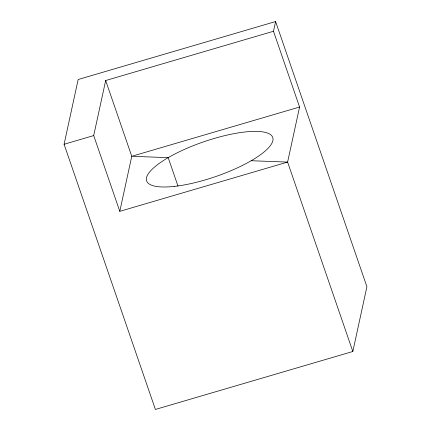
<?xml version="1.0" encoding="UTF-8"?>
<svg xmlns="http://www.w3.org/2000/svg" width="431" height="431" viewBox="0 0 431 431"><rect width="100%" height="100%" fill="white"/><g stroke="black" fill="none" stroke-linecap="round" stroke-linejoin="round"><path stroke-width="0.65" d="M64.09 144.272L78.167 79.503L275.598 21.55L366.91 286.728L352.833 351.497L155.402 409.45L64.09 144.272L93.705 135.576L105.67 80.527L273.486 31.264L275.598 21.55M273.486 31.264L299.577 107.028L287.612 162.083L119.796 211.341L131.762 156.291L105.67 80.527M299.577 107.028L131.762 156.291L168.198 157.644L177.981 186.057M251.176 160.731L287.612 162.083L352.833 351.497M93.705 135.576L119.796 211.341M174.194 186.407A66.686 18.382 -19 0 0 272.866 140.641A66.686 18.382 -19 0 0 181.995 150.511A66.686 18.382 -19 0 0 174.194 186.407"/></g></svg>
